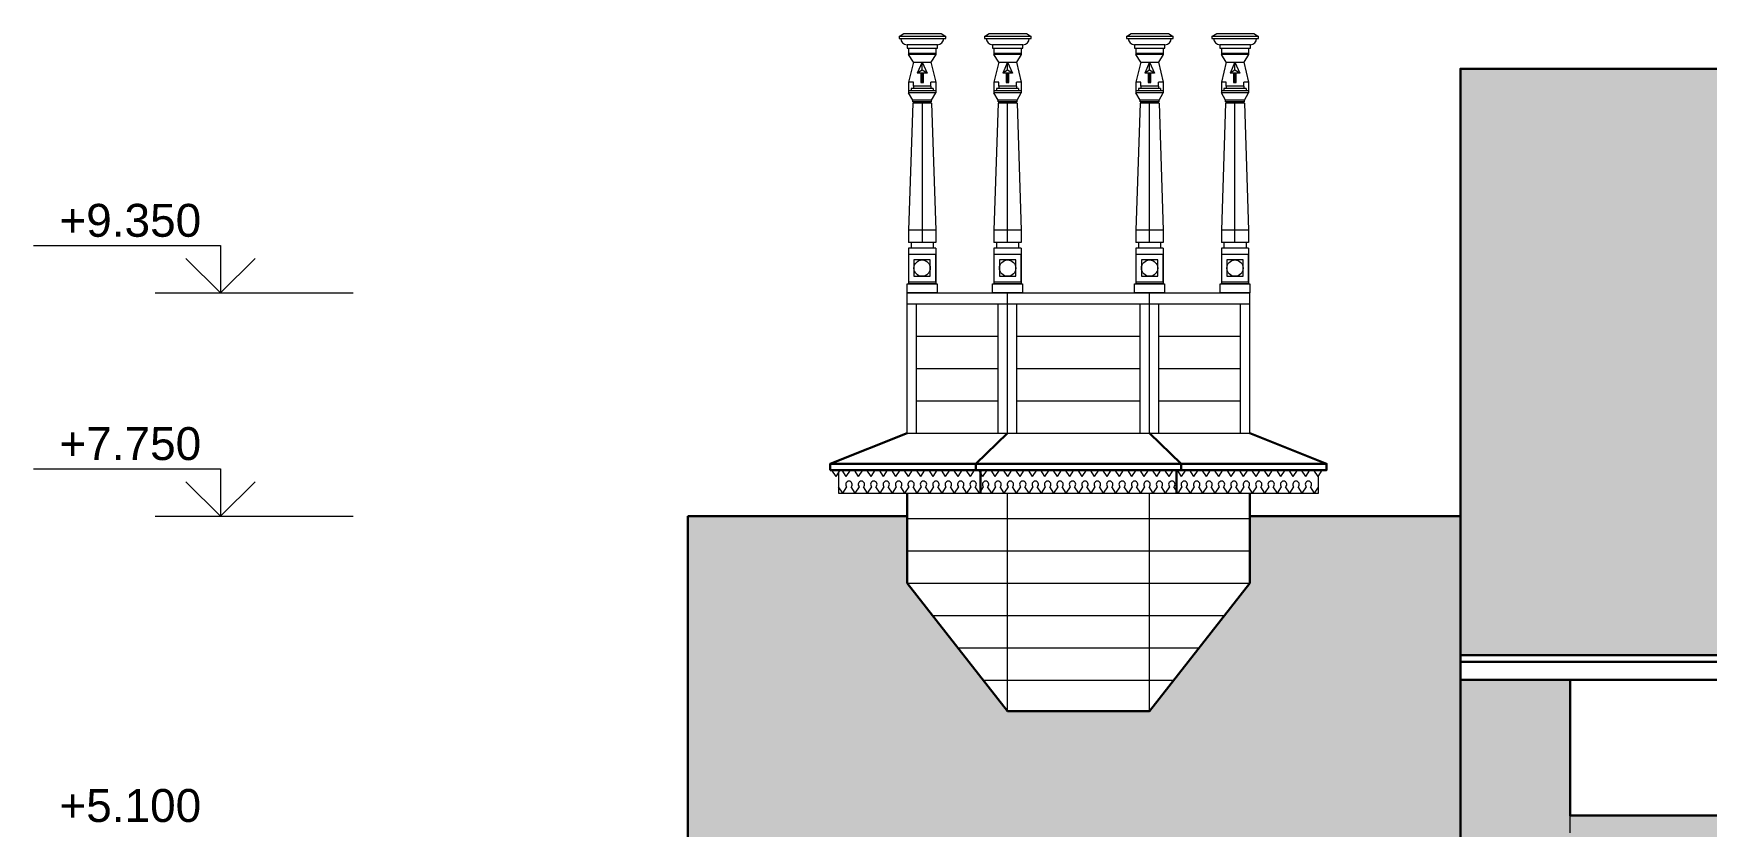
# Model space of a CAD drawing. Header units: millimetres. Extents: x 159 to 5807, y 71 to 6378.
# Drawn here: x 211 to 1431, y 5095 to 5673 of the extents above; entities that cross this region are included whole.
import ezdxf

# ---------------------------------------------------------------- set-up
doc = ezdxf.new("R2010")
doc.units = ezdxf.units.MM
doc.linetypes.add('ACAD_ISO03W100', pattern=[30, 12, -18])
for name, color, linetype, lineweight in [('dim', 4, 'Continuous', 13), ('fasad', 251, 'Continuous', 15), ('hatch2', 253, 'Continuous', 0)]:
    doc.layers.add(name, color=color, linetype=linetype, lineweight=lineweight)
doc.styles.get("Standard").update_dxf_attribs({"font": 'arial.ttf'})

msp = doc.modelspace()

# ---------------------------------------------------------------- hatches: boundary and pattern name
at = {"layer": 'hatch2'}
h = msp.add_hatch(dxfattribs=at)
h.set_pattern_fill('AR-RSHKE', color=256, scale=0.08, style=0)
h.set_pattern_definition([(0, (-147951.478, -40503.157), (51.816, 24.384), [12.192, -10.16, 14.224, -6.096, 18.288, -8.128]), (0, (-147939.286, -40502.141), (51.816, 24.384), [10.16, -38.608, 8.128, -12.192]), (0, (-147914.902, -40504.681), (51.816, 24.384), [6.096, -62.992]), (90, (-147951.478, -40503.157), (-17.272, 24.384), [23.368, -74.168]), (90, (-147939.286, -40503.157), (-17.272, 24.384), [22.86, -74.676]), (90, (-147929.126, -40503.157), (-17.272, 24.384), [21.336, -76.2]), (90, (-147914.902, -40504.681), (-17.272, 24.384), [23.368, -74.168]), (90, (-147908.806, -40504.681), (-17.272, 24.384), [23.368, -74.168]), (90, (-147890.518, -40503.157), (-17.272, 24.384), [22.352, -75.184])])
h.paths.add_polyline_path([(688.1861, 5057.107), (656.0447, 5057.107), (656.0447, 4850.2412), (768.1861, 4850.2412), (768.1861, 4864.3397), (688.1861, 4864.3397), (688.1861, 4877.6013), (688.1861, 4882.2664)])
h.paths.add_polyline_path([(1331.6861, 5018.8598), (1251.6861, 5018.8598), (1251.6861, 5032.1215), (1251.6861, 5036.7865), (1251.6861, 5320.9587), (1098.1861, 5320.9587), (1098.1861, 5272.2408), (1024.9628, 5178.9512), (921.4094, 5178.9512), (848.1861, 5272.2408), (848.1861, 5320.9587), (688.1861, 5320.9587), (688.1861, 4882.2664), (1368.7221, 4882.2664), (1368.7221, 4948.0853), (1331.6861, 4948.0853)])
h.paths.add_polyline_path([(2508.1861, 5647.1524), (2008.1861, 5647.1524, -0.548526334), (1808.1861, 5647.1524), (1251.6861, 5647.1524), (1251.6861, 5219.5974), (2508.1861, 5219.5974)])
h.paths.add_polyline_path([(2508.1861, 5201.6707), (2428.1861, 5201.6707), (2428.1861, 5102.7507), (1331.6861, 5102.7507), (1331.6861, 5036.7865), (2508.1861, 5036.7865)])
h.paths.add_polyline_path([(1331.6861, 5201.6707), (1251.6861, 5201.6707), (1251.6861, 5036.7865), (1331.6861, 5036.7865)], flags=17)
h.paths.add_polyline_path([(2718.1593, 5402.3397), (2508.1861, 5402.3397), (2508.1861, 5018.8598), (2428.1861, 5018.8598), (2428.1861, 4940.1931), (2907.181, 4940.1931)])

# ---------------------------------------------------------------- linework, layer by layer
at = {"layer": 'dim'}
for p, q in [((210.9719, 5518.3789), (347.3218, 5518.3789)), ((347.3218, 5518.3789), (347.3218, 5483.7351)), ((347.3218, 5483.7351), (322.0739, 5508.9246)), ((347.3218, 5483.7351), (372.5698, 5508.9246)), ((299.8511, 5483.7351), (444.0208, 5483.7351)), ((210.9719, 5355.6026), (347.3218, 5355.6026)), ((347.3218, 5320.9587), (322.0739, 5346.1482)), ((347.3218, 5355.6026), (347.3218, 5320.9587)), ((347.3218, 5320.9587), (372.5698, 5346.1482)), ((299.8511, 5320.9587), (444.0208, 5320.9587))]:
    msp.add_line(p, q, dxfattribs=at)
at = {"layer": 'fasad'}
for p, q in [((842.328, 5670.6812), (845.7848, 5672.9196)), ((845.7848, 5672.9196), (872.8682, 5672.9196)), ((849.1579, 5662.1837), (849.1579, 5657.6211)), ((869.0537, 5662.1837), (869.0537, 5657.6211)), ((872.8682, 5672.9196), (876.3249, 5670.6812)), ((904.635, 5670.6812), (908.0918, 5672.9196)), ((908.0918, 5672.9196), (935.1752, 5672.9196)), ((911.4649, 5662.1837), (911.4649, 5657.6211)), ((931.3607, 5662.1837), (931.3607, 5657.6211)), ((935.1752, 5672.9196), (938.6319, 5670.6812)), ((1008.1884, 5670.6812), (1011.6451, 5672.9196)), ((1011.6451, 5672.9196), (1038.7286, 5672.9196)), ((1015.0183, 5662.1837), (1015.0183, 5657.6211)), ((1034.9141, 5662.1837), (1034.9141, 5657.6211)), ((1038.7286, 5672.9196), (1042.1853, 5670.6812)), ((1070.4954, 5670.6812), (1073.9522, 5672.9196)), ((1073.9522, 5672.9196), (1101.0356, 5672.9196)), ((1077.3253, 5662.1837), (1077.3253, 5657.6211)), ((1097.2211, 5662.1837), (1097.2211, 5657.6211)), ((1101.0356, 5672.9196), (1104.4923, 5670.6812)), ((869.0537, 5658.4211), (849.1579, 5658.4211)), ((869.0537, 5657.6211), (849.1579, 5657.6211)), ((852.7058, 5652.0211), (849.1579, 5657.6211)), ((852.7058, 5652.0211), (849.1579, 5637.3204)), ((852.7058, 5652.0211), (865.5058, 5652.0211)), ((859.1058, 5652.0211), (855.5579, 5644.0211)), ((859.1058, 5652.0211), (862.6537, 5644.0211)), ((859.1058, 5646.2507), (859.1058, 5652.0211)), ((869.0537, 5657.6211), (865.5058, 5652.0211)), ((865.5058, 5652.0211), (869.0537, 5637.3204)), ((931.3607, 5658.4211), (911.4649, 5658.4211)), ((931.3607, 5657.6211), (911.4649, 5657.6211)), ((915.0128, 5652.0211), (911.4649, 5657.6211)), ((915.0128, 5652.0211), (911.4649, 5637.3204)), ((915.0128, 5652.0211), (927.8128, 5652.0211)), ((921.4128, 5652.0211), (917.8649, 5644.0211)), ((921.4128, 5652.0211), (924.9607, 5644.0211)), ((921.4128, 5646.2507), (921.4128, 5652.0211)), ((931.3607, 5657.6211), (927.8128, 5652.0211)), ((927.8128, 5652.0211), (931.3607, 5637.3204)), ((1034.9141, 5658.4211), (1015.0183, 5658.4211)), ((1034.9141, 5657.6211), (1015.0183, 5657.6211)), ((1018.5662, 5652.0211), (1015.0183, 5657.6211)), ((1018.5662, 5652.0211), (1015.0183, 5637.3204)), ((1018.5662, 5652.0211), (1031.3662, 5652.0211)), ((1024.9662, 5652.0211), (1021.4183, 5644.0211)), ((1024.9662, 5652.0211), (1028.5141, 5644.0211)), ((1024.9662, 5646.2507), (1024.9662, 5652.0211)), ((1034.9141, 5657.6211), (1031.3662, 5652.0211)), ((1031.3662, 5652.0211), (1034.9141, 5637.3204)), ((1097.2211, 5658.4211), (1077.3253, 5658.4211)), ((1097.2211, 5657.6211), (1077.3253, 5657.6211)), ((1080.8732, 5652.0211), (1077.3253, 5657.6211)), ((1080.8732, 5652.0211), (1077.3253, 5637.3204)), ((1080.8732, 5652.0211), (1093.6732, 5652.0211)), ((1087.2732, 5652.0211), (1083.7253, 5644.0211)), ((1087.2732, 5652.0211), (1090.8211, 5644.0211)), ((1087.2732, 5646.2507), (1087.2732, 5652.0211)), ((1097.2211, 5657.6211), (1093.6732, 5652.0211)), ((1093.6732, 5652.0211), (1097.2211, 5637.3204)), ((859.1058, 5646.2507), (855.5579, 5644.0211)), ((862.6537, 5644.0211), (855.5579, 5644.0211)), ((859.0631, 5638.4763), (858.1161, 5637.2027)), ((859.0631, 5644.0211), (859.0631, 5638.4763)), ((860.0102, 5637.2027), (859.0631, 5638.4763)), ((862.6537, 5644.0211), (859.1058, 5646.2507)), ((921.4128, 5646.2507), (917.8649, 5644.0211)), ((924.9607, 5644.0211), (917.8649, 5644.0211)), ((921.3701, 5638.4763), (920.4231, 5637.2027)), ((921.3701, 5644.0211), (921.3701, 5638.4763)), ((922.3172, 5637.2027), (921.3701, 5638.4763)), ((924.9607, 5644.0211), (921.4128, 5646.2507)), ((1024.9662, 5646.2507), (1021.4183, 5644.0211)), ((1028.5141, 5644.0211), (1021.4183, 5644.0211)), ((1024.9235, 5638.4763), (1023.9765, 5637.2027)), ((1024.9235, 5644.0211), (1024.9235, 5638.4763)), ((1025.8706, 5637.2027), (1024.9235, 5638.4763)), ((1028.5141, 5644.0211), (1024.9662, 5646.2507)), ((1087.2732, 5646.2507), (1083.7253, 5644.0211)), ((1090.8211, 5644.0211), (1083.7253, 5644.0211)), ((1087.2305, 5638.4763), (1086.2835, 5637.2027)), ((1087.2305, 5644.0211), (1087.2305, 5638.4763)), ((1088.1776, 5637.2027), (1087.2305, 5638.4763)), ((1090.8211, 5644.0211), (1087.2732, 5646.2507)), ((849.1579, 5637.3204), (849.1579, 5629.6211)), ((852.7058, 5637.3204), (849.1579, 5637.3204)), ((869.0537, 5631.2211), (849.1579, 5631.2211)), ((869.0537, 5629.6211), (849.1579, 5629.6211)), ((869.0537, 5629.6211), (849.1579, 5629.6211)), ((852.1978, 5624.3356), (849.1579, 5629.6211)), ((867.1675, 5632.8211), (851.0441, 5632.8211)), ((851.0441, 5632.8211), (851.0441, 5631.2211)), ((852.7058, 5634.4211), (852.7058, 5637.3204)), ((865.5058, 5634.4211), (852.7058, 5634.4211)), ((852.7058, 5634.4211), (852.7058, 5632.8211)), ((869.0537, 5637.3204), (865.5058, 5637.3204)), ((865.5058, 5634.4211), (865.5058, 5637.3204)), ((865.5058, 5634.4211), (865.5058, 5632.8211)), ((866.0138, 5624.3356), (869.0537, 5629.6211)), ((867.1675, 5632.8211), (867.1675, 5631.2211)), ((869.0537, 5637.3204), (869.0537, 5629.6211)), ((911.4649, 5637.3204), (911.4649, 5629.6211)), ((915.0128, 5637.3204), (911.4649, 5637.3204)), ((931.3607, 5631.2211), (911.4649, 5631.2211)), ((931.3607, 5629.6211), (911.4649, 5629.6211)), ((931.3607, 5629.6211), (911.4649, 5629.6211)), ((914.5048, 5624.3356), (911.4649, 5629.6211)), ((929.4745, 5632.8211), (913.3511, 5632.8211)), ((913.3511, 5632.8211), (913.3511, 5631.2211)), ((915.0128, 5634.4211), (915.0128, 5637.3204)), ((927.8128, 5634.4211), (915.0128, 5634.4211)), ((915.0128, 5634.4211), (915.0128, 5632.8211)), ((931.3607, 5637.3204), (927.8128, 5637.3204)), ((927.8128, 5634.4211), (927.8128, 5637.3204)), ((927.8128, 5634.4211), (927.8128, 5632.8211)), ((928.3208, 5624.3356), (931.3607, 5629.6211)), ((929.4745, 5632.8211), (929.4745, 5631.2211)), ((931.3607, 5637.3204), (931.3607, 5629.6211)), ((1015.0183, 5637.3204), (1015.0183, 5629.6211)), ((1018.5662, 5637.3204), (1015.0183, 5637.3204)), ((1034.9141, 5631.2211), (1015.0183, 5631.2211)), ((1034.9141, 5629.6211), (1015.0183, 5629.6211)), ((1034.9141, 5629.6211), (1015.0183, 5629.6211)), ((1018.0582, 5624.3356), (1015.0183, 5629.6211)), ((1033.0279, 5632.8211), (1016.9045, 5632.8211)), ((1016.9045, 5632.8211), (1016.9045, 5631.2211)), ((1018.5662, 5634.4211), (1018.5662, 5637.3204)), ((1031.3662, 5634.4211), (1018.5662, 5634.4211)), ((1018.5662, 5634.4211), (1018.5662, 5632.8211)), ((1034.9141, 5637.3204), (1031.3662, 5637.3204)), ((1031.3662, 5634.4211), (1031.3662, 5637.3204)), ((1031.3662, 5634.4211), (1031.3662, 5632.8211)), ((1031.8742, 5624.3356), (1034.9141, 5629.6211)), ((1033.0279, 5632.8211), (1033.0279, 5631.2211)), ((1034.9141, 5637.3204), (1034.9141, 5629.6211)), ((1077.3253, 5637.3204), (1077.3253, 5629.6211)), ((1080.8732, 5637.3204), (1077.3253, 5637.3204)), ((1097.2211, 5631.2211), (1077.3253, 5631.2211)), ((1097.2211, 5629.6211), (1077.3253, 5629.6211)), ((1097.2211, 5629.6211), (1077.3253, 5629.6211)), ((1080.3652, 5624.3356), (1077.3253, 5629.6211)), ((1095.3349, 5632.8211), (1079.2115, 5632.8211)), ((1079.2115, 5632.8211), (1079.2115, 5631.2211)), ((1080.8732, 5634.4211), (1080.8732, 5637.3204)), ((1093.6732, 5634.4211), (1080.8732, 5634.4211)), ((1080.8732, 5634.4211), (1080.8732, 5632.8211)), ((1097.2211, 5637.3204), (1093.6732, 5637.3204)), ((1093.6732, 5634.4211), (1093.6732, 5637.3204)), ((1093.6732, 5634.4211), (1093.6732, 5632.8211)), ((1094.1812, 5624.3356), (1097.2211, 5629.6211)), ((1095.3349, 5632.8211), (1095.3349, 5631.2211)), ((1097.2211, 5637.3204), (1097.2211, 5629.6211)), ((852.1978, 5622.1982), (849.1544, 5529.6139)), ((866.0138, 5624.3356), (852.1978, 5624.3356)), ((852.1978, 5622.9982), (852.1978, 5624.3356)), ((866.0138, 5622.9982), (852.1978, 5622.9982)), ((866.0138, 5622.1982), (852.1978, 5622.1982)), ((852.9978, 5622.1982), (852.9978, 5622.9982)), ((859.1058, 5622.1982), (859.1024, 5520.5201)), ((865.2138, 5622.1982), (865.2138, 5622.9982)), ((866.0138, 5622.9982), (866.0138, 5624.3356)), ((866.0138, 5622.1982), (869.0503, 5529.6139)), ((914.5048, 5622.1982), (911.4614, 5529.6139)), ((928.3208, 5624.3356), (914.5048, 5624.3356)), ((914.5048, 5622.9982), (914.5048, 5624.3356)), ((928.3208, 5622.9982), (914.5048, 5622.9982)), ((928.3208, 5622.1982), (914.5048, 5622.1982)), ((915.3048, 5622.1982), (915.3048, 5622.9982)), ((921.4094, 5520.5201), (921.4128, 5622.1982)), ((927.5208, 5622.1982), (927.5208, 5622.9982)), ((928.3208, 5622.9982), (928.3208, 5624.3356)), ((928.3208, 5622.1982), (931.3573, 5529.6139)), ((1018.0582, 5622.1982), (1015.0148, 5529.6139)), ((1031.8742, 5624.3356), (1018.0582, 5624.3356)), ((1018.0582, 5622.9982), (1018.0582, 5624.3356)), ((1031.8742, 5622.9982), (1018.0582, 5622.9982)), ((1031.8742, 5622.1982), (1018.0582, 5622.1982)), ((1018.8582, 5622.1982), (1018.8582, 5622.9982)), ((1024.9628, 5520.5201), (1024.9662, 5622.1982)), ((1031.0742, 5622.1982), (1031.0742, 5622.9982)), ((1031.8742, 5622.9982), (1031.8742, 5624.3356)), ((1031.8742, 5622.1982), (1034.9107, 5529.6139)), ((1080.3652, 5622.1982), (1077.3218, 5529.6139)), ((1094.1812, 5624.3356), (1080.3652, 5624.3356)), ((1080.3652, 5622.9982), (1080.3652, 5624.3356)), ((1094.1812, 5622.9982), (1080.3652, 5622.9982)), ((1094.1812, 5622.1982), (1080.3652, 5622.1982)), ((1081.1652, 5622.1982), (1081.1652, 5622.9982)), ((1087.2698, 5520.5201), (1087.2732, 5622.1982)), ((1093.3812, 5622.1982), (1093.3812, 5622.9982)), ((1094.1812, 5622.9982), (1094.1812, 5624.3356)), ((1094.1812, 5622.1982), (1097.2177, 5529.6139)), ((849.1544, 5529.6139), (849.1544, 5520.5201)), ((869.0503, 5529.6139), (849.1544, 5529.6139)), ((869.0503, 5529.6139), (869.0503, 5520.5201)), ((911.4614, 5529.6139), (911.4614, 5520.5201)), ((931.3573, 5529.6139), (911.4614, 5529.6139)), ((931.3573, 5529.6139), (931.3573, 5520.5201)), ((1015.0148, 5529.6139), (1015.0148, 5520.5201)), ((1034.9107, 5529.6139), (1015.0148, 5529.6139)), ((1034.9107, 5529.6139), (1034.9107, 5520.5201)), ((1077.3218, 5529.6139), (1077.3218, 5520.5201)), ((1097.2177, 5529.6139), (1077.3218, 5529.6139)), ((1097.2177, 5529.6139), (1097.2177, 5520.5201)), ((869.0503, 5520.5201), (849.1544, 5520.5201)), ((849.1544, 5516.4358), (849.1544, 5490.276)), ((869.0503, 5516.4358), (849.1544, 5516.4358)), ((851.0407, 5520.5201), (851.0407, 5516.4358)), ((867.1641, 5520.5201), (867.1641, 5516.4358)), ((869.0503, 5516.4358), (869.0503, 5490.276)), ((931.3573, 5520.5201), (911.4614, 5520.5201)), ((911.4614, 5516.4358), (911.4614, 5490.276)), ((931.3573, 5516.4358), (911.4614, 5516.4358)), ((913.3477, 5520.5201), (913.3477, 5516.4358)), ((929.4711, 5520.5201), (929.4711, 5516.4358)), ((931.3573, 5516.4358), (931.3573, 5490.276)), ((1034.9107, 5520.5201), (1015.0148, 5520.5201)), ((1015.0148, 5516.4358), (1015.0148, 5490.276)), ((1034.9107, 5516.4358), (1015.0148, 5516.4358)), ((1016.901, 5520.5201), (1016.901, 5516.4358)), ((1033.0245, 5520.5201), (1033.0245, 5516.4358)), ((1034.9107, 5516.4358), (1034.9107, 5490.276)), ((1097.2177, 5520.5201), (1077.3218, 5520.5201)), ((1077.3218, 5516.4358), (1077.3218, 5490.276)), ((1097.2177, 5516.4358), (1077.3218, 5516.4358)), ((1079.2081, 5520.5201), (1079.2081, 5516.4358)), ((1095.3315, 5520.5201), (1095.3315, 5516.4358)), ((1097.2177, 5516.4358), (1097.2177, 5490.276)), ((848.1861, 5381.4621), (848.1861, 5483.7351)), ((848.1861, 5483.7351), (1098.1861, 5483.7351)), ((869.0503, 5490.276), (849.1544, 5490.276)), ((931.3573, 5490.276), (911.4614, 5490.276)), ((921.4094, 5381.4621), (921.4094, 5483.7351)), ((1034.9107, 5490.276), (1015.0148, 5490.276)), ((1024.9628, 5381.4621), (1024.9628, 5483.7351)), ((1097.2177, 5490.276), (1077.3218, 5490.276)), ((1098.1861, 5381.4621), (1098.1861, 5483.7351)), ((848.1861, 5475.815), (1098.1861, 5475.815)), ((855.0222, 5381.4621), (855.0222, 5475.815)), ((914.5732, 5381.4621), (914.5732, 5475.815)), ((928.2455, 5381.4621), (928.2455, 5475.815)), ((1018.1266, 5381.4621), (1018.1266, 5475.815)), ((1031.7989, 5381.4621), (1031.7989, 5475.815)), ((1091.3499, 5381.4621), (1091.3499, 5475.815)), ((855.0222, 5452.2268), (914.5732, 5452.2268)), ((928.2455, 5452.2268), (1018.1266, 5452.2268)), ((1031.7989, 5452.2268), (1091.3499, 5452.2268)), ((855.0222, 5428.6386), (914.5732, 5428.6386)), ((928.2455, 5428.6386), (1018.1266, 5428.6386)), ((1031.7989, 5428.6386), (1091.3499, 5428.6386)), ((855.0222, 5405.0504), (914.5732, 5405.0504)), ((928.2455, 5405.0504), (1018.1266, 5405.0504)), ((1031.7989, 5405.0504), (1091.3499, 5405.0504)), ((848.1861, 5381.4621), (1098.1861, 5381.4621)), ((796.3374, 5349.9091), (793.305, 5354.6002)), ((796.3374, 5349.9091), (799.3697, 5354.6002)), ((803.7497, 5349.9091), (800.7173, 5354.6002)), ((803.7497, 5349.9091), (806.782, 5354.6002)), ((812.8064, 5349.9091), (809.774, 5354.6002)), ((812.8064, 5349.9091), (815.8387, 5354.6002)), ((821.863, 5349.9091), (818.8307, 5354.6002)), ((821.863, 5349.9091), (824.8954, 5354.6002)), ((830.9197, 5349.9091), (827.8874, 5354.6002)), ((830.9197, 5349.9091), (833.9521, 5354.6002)), ((839.9764, 5349.9091), (836.944, 5354.6002)), ((839.9764, 5349.9091), (836.944, 5354.6002)), ((839.9764, 5349.9091), (843.0088, 5354.6002)), ((839.9764, 5349.9091), (843.0088, 5354.6002)), ((849.0331, 5349.9091), (846.0007, 5354.6002)), ((849.0331, 5349.9091), (852.0654, 5354.6002)), ((858.0898, 5349.9091), (855.0574, 5354.6002)), ((858.0898, 5349.9091), (861.1221, 5354.6002)), ((867.1465, 5349.9091), (864.1141, 5354.6002)), ((867.1465, 5349.9091), (870.1788, 5354.6002)), ((876.2031, 5349.9091), (873.1708, 5354.6002)), ((876.2031, 5349.9091), (879.2355, 5354.6002)), ((885.2598, 5349.9091), (882.2275, 5354.6002)), ((885.2598, 5349.9091), (888.2922, 5354.6002)), ((894.3165, 5349.9091), (891.2841, 5354.6002)), ((894.3165, 5349.9091), (897.3489, 5354.6002)), ((903.3732, 5349.9091), (900.3408, 5354.6002)), ((903.3732, 5349.9091), (906.4055, 5354.6002)), ((912.4299, 5349.9091), (909.3975, 5354.6002)), ((912.4299, 5349.9091), (909.3975, 5354.6002)), ((912.4299, 5349.9091), (915.4622, 5354.6002)), ((912.4299, 5349.9091), (915.4622, 5354.6002)), ((921.4866, 5349.9091), (918.4542, 5354.6002)), ((921.4866, 5349.9091), (924.5189, 5354.6002)), ((930.5432, 5349.9091), (927.5109, 5354.6002)), ((930.5432, 5349.9091), (933.5756, 5354.6002)), ((939.5999, 5349.9091), (936.5676, 5354.6002)), ((939.5999, 5349.9091), (942.6323, 5354.6002)), ((948.6566, 5349.9091), (945.6242, 5354.6002)), ((948.6566, 5349.9091), (951.689, 5354.6002)), ((957.7133, 5349.9091), (954.6809, 5354.6002)), ((957.7133, 5349.9091), (960.7456, 5354.6002)), ((966.77, 5349.9091), (963.7376, 5354.6002)), ((966.77, 5349.9091), (969.8023, 5354.6002)), ((975.8266, 5349.9091), (972.7943, 5354.6002)), ((975.8266, 5349.9091), (978.859, 5354.6002)), ((984.8833, 5349.9091), (981.851, 5354.6002)), ((984.8833, 5349.9091), (981.851, 5354.6002)), ((984.8833, 5349.9091), (987.9157, 5354.6002)), ((984.8833, 5349.9091), (987.9157, 5354.6002)), ((993.94, 5349.9091), (990.9077, 5354.6002)), ((993.94, 5349.9091), (996.9724, 5354.6002)), ((1002.9967, 5349.9091), (999.9643, 5354.6002)), ((1002.9967, 5349.9091), (1006.0291, 5354.6002)), ((1012.0534, 5349.9091), (1009.021, 5354.6002)), ((1012.0534, 5349.9091), (1015.0857, 5354.6002)), ((1021.1101, 5349.9091), (1018.0777, 5354.6002)), ((1021.1101, 5349.9091), (1024.1424, 5354.6002)), ((1030.1667, 5349.9091), (1027.1344, 5354.6002)), ((1030.1667, 5349.9091), (1033.1991, 5354.6002)), ((1039.2234, 5349.9091), (1036.1911, 5354.6002)), ((1039.2234, 5349.9091), (1042.2558, 5354.6002)), ((1048.2801, 5349.9091), (1045.2478, 5354.6002)), ((1048.2801, 5349.9091), (1051.3125, 5354.6002)), ((1057.3368, 5349.9091), (1054.3044, 5354.6002)), ((1057.3368, 5349.9091), (1054.3044, 5354.6002)), ((1057.3368, 5349.9091), (1060.3692, 5354.6002)), ((1057.3368, 5349.9091), (1060.3692, 5354.6002)), ((1066.3935, 5349.9091), (1063.3611, 5354.6002)), ((1066.3935, 5349.9091), (1069.4258, 5354.6002)), ((1075.4502, 5349.9091), (1072.4178, 5354.6002)), ((1075.4502, 5349.9091), (1078.4825, 5354.6002)), ((1084.5068, 5349.9091), (1081.4745, 5354.6002)), ((1084.5068, 5349.9091), (1087.5392, 5354.6002)), ((1093.5635, 5349.9091), (1090.5312, 5354.6002)), ((1093.5635, 5349.9091), (1096.5959, 5354.6002)), ((1102.6202, 5349.9091), (1099.5879, 5354.6002)), ((1102.6202, 5349.9091), (1105.6526, 5354.6002)), ((1111.6769, 5349.9091), (1108.6445, 5354.6002)), ((1111.6769, 5349.9091), (1114.7093, 5354.6002)), ((1120.7336, 5349.9091), (1117.7012, 5354.6002)), ((1120.7336, 5349.9091), (1123.7659, 5354.6002)), ((1129.7903, 5349.9091), (1126.7579, 5354.6002)), ((1129.7903, 5349.9091), (1126.7579, 5354.6002)), ((1129.7903, 5349.9091), (1132.8226, 5354.6002)), ((1129.7903, 5349.9091), (1132.8226, 5354.6002)), ((1138.8469, 5349.9091), (1135.8146, 5354.6002)), ((1138.8469, 5349.9091), (1141.8793, 5354.6002)), ((1147.9036, 5349.9091), (1144.8713, 5354.6002)), ((1147.9036, 5349.9091), (1150.936, 5354.6002)), ((801.2184, 5337.7181), (798.186, 5342.4092)), ((801.2184, 5337.7181), (804.2507, 5342.4092)), ((810.2751, 5337.7181), (807.2427, 5342.4092)), ((810.2751, 5337.7181), (813.3074, 5342.4092)), ((819.3317, 5337.7181), (816.2994, 5342.4092)), ((819.3317, 5337.7181), (822.3641, 5342.4092)), ((828.3884, 5337.7181), (825.3561, 5342.4092)), ((828.3884, 5337.7181), (831.4208, 5342.4092)), ((837.4451, 5337.7181), (834.4127, 5342.4092)), ((837.4451, 5337.7181), (834.4127, 5342.4092)), ((837.4451, 5337.7181), (840.4775, 5342.4092)), ((837.4451, 5337.7181), (840.4775, 5342.4092)), ((846.5018, 5337.7181), (843.4694, 5342.4092)), ((846.5018, 5337.7181), (849.5341, 5342.4092)), ((855.5585, 5337.7181), (852.5261, 5342.4092)), ((855.5585, 5337.7181), (858.5908, 5342.4092)), ((864.6151, 5337.7181), (861.5828, 5342.4092)), ((864.6151, 5337.7181), (867.6475, 5342.4092)), ((873.6718, 5337.7181), (870.6395, 5342.4092)), ((873.6718, 5337.7181), (876.7042, 5342.4092)), ((882.7285, 5337.7181), (879.6962, 5342.4092)), ((882.7285, 5337.7181), (885.7609, 5342.4092)), ((891.7852, 5337.7181), (888.7528, 5342.4092)), ((891.7852, 5337.7181), (894.8176, 5342.4092)), ((900.8419, 5337.7181), (897.8095, 5342.4092)), ((900.8419, 5337.7181), (903.8742, 5342.4092)), ((909.8986, 5337.7181), (906.8662, 5342.4092)), ((909.8986, 5337.7181), (906.8662, 5342.4092)), ((909.8986, 5337.7181), (912.9309, 5342.4092)), ((909.8986, 5337.7181), (912.9309, 5342.4092)), ((918.9552, 5337.7181), (915.9229, 5342.4092)), ((918.9552, 5337.7181), (921.9876, 5342.4092)), ((921.4094, 5178.9512), (921.4094, 5337.7181)), ((928.0119, 5337.7181), (924.9796, 5342.4092)), ((928.0119, 5337.7181), (931.0443, 5342.4092)), ((937.0686, 5337.7181), (934.0363, 5342.4092)), ((937.0686, 5337.7181), (940.101, 5342.4092)), ((946.1253, 5337.7181), (943.0929, 5342.4092)), ((946.1253, 5337.7181), (949.1577, 5342.4092)), ((955.182, 5337.7181), (952.1496, 5342.4092)), ((955.182, 5337.7181), (958.2143, 5342.4092)), ((964.2387, 5337.7181), (961.2063, 5342.4092)), ((964.2387, 5337.7181), (967.271, 5342.4092)), ((973.2953, 5337.7181), (970.263, 5342.4092)), ((973.2953, 5337.7181), (976.3277, 5342.4092)), ((982.352, 5337.7181), (979.3197, 5342.4092)), ((982.352, 5337.7181), (979.3197, 5342.4092)), ((982.352, 5337.7181), (985.3844, 5342.4092)), ((982.352, 5337.7181), (985.3844, 5342.4092)), ((991.4087, 5337.7181), (988.3763, 5342.4092)), ((991.4087, 5337.7181), (994.4411, 5342.4092)), ((1000.4654, 5337.7181), (997.433, 5342.4092)), ((1000.4654, 5337.7181), (1003.4978, 5342.4092)), ((1009.5221, 5337.7181), (1006.4897, 5342.4092)), ((1009.5221, 5337.7181), (1012.5544, 5342.4092)), ((1018.5788, 5337.7181), (1015.5464, 5342.4092)), ((1018.5788, 5337.7181), (1021.6111, 5342.4092)), ((1027.6354, 5337.7181), (1024.6031, 5342.4092)), ((1024.9628, 5178.9512), (1024.9628, 5337.7181)), ((1027.6354, 5337.7181), (1030.6678, 5342.4092)), ((1036.6921, 5337.7181), (1033.6598, 5342.4092)), ((1036.6921, 5337.7181), (1039.7245, 5342.4092)), ((1045.7488, 5337.7181), (1042.7164, 5342.4092)), ((1045.7488, 5337.7181), (1048.7812, 5342.4092)), ((1054.8055, 5337.7181), (1051.7731, 5342.4092)), ((1054.8055, 5337.7181), (1051.7731, 5342.4092)), ((1054.8055, 5337.7181), (1057.8379, 5342.4092)), ((1054.8055, 5337.7181), (1057.8379, 5342.4092)), ((1063.8622, 5337.7181), (1060.8298, 5342.4092)), ((1063.8622, 5337.7181), (1066.8945, 5342.4092)), ((1072.9189, 5337.7181), (1069.8865, 5342.4092)), ((1072.9189, 5337.7181), (1075.9512, 5342.4092)), ((1081.9755, 5337.7181), (1078.9432, 5342.4092)), ((1081.9755, 5337.7181), (1085.0079, 5342.4092)), ((1091.0322, 5337.7181), (1087.9999, 5342.4092)), ((1091.0322, 5337.7181), (1094.0646, 5342.4092)), ((1100.0889, 5337.7181), (1097.0565, 5342.4092)), ((1100.0889, 5337.7181), (1103.1213, 5342.4092)), ((1109.1456, 5337.7181), (1106.1132, 5342.4092)), ((1109.1456, 5337.7181), (1112.178, 5342.4092)), ((1118.2023, 5337.7181), (1115.1699, 5342.4092)), ((1118.2023, 5337.7181), (1121.2346, 5342.4092)), ((1127.259, 5337.7181), (1124.2266, 5342.4092)), ((1127.259, 5337.7181), (1124.2266, 5342.4092)), ((1127.259, 5337.7181), (1130.2913, 5342.4092)), ((1127.259, 5337.7181), (1130.2913, 5342.4092)), ((1136.3156, 5337.7181), (1133.2833, 5342.4092)), ((1136.3156, 5337.7181), (1139.348, 5342.4092)), ((1145.3723, 5337.7181), (1142.34, 5342.4092)), ((1145.3723, 5337.7181), (1148.1861, 5342.071)), ((848.1861, 5319.4173), (1098.1861, 5319.4173)), ((848.1861, 5295.8291), (1098.1861, 5295.8291)), ((848.1861, 5272.2408), (1098.1861, 5272.2408)), ((866.7005, 5248.6526), (1079.6716, 5248.6526)), ((885.215, 5225.0644), (1061.1571, 5225.0644)), ((903.7295, 5201.4762), (1042.6427, 5201.4762))]:
    msp.add_line(p, q, dxfattribs=at)
at = {"layer": 'fasad', "lineweight": 30}
for p, q in [((792.1303, 5359.2096), (848.1861, 5381.4621)), ((898.3584, 5359.2096), (921.4094, 5381.4621)), ((1048.0138, 5359.2096), (1024.9628, 5381.4621)), ((1154.0623, 5359.2096), (1098.1861, 5381.4621)), ((848.1861, 5272.2408), (848.1861, 5337.7181)), ((1098.1861, 5272.2408), (1098.1861, 5337.7181)), ((688.1861, 5320.9587), (848.1861, 5320.9587)), ((688.1861, 4864.3397), (688.1861, 5320.9587)), ((1098.1861, 5320.9587), (1251.6861, 5320.9587))]:
    msp.add_line(p, q, dxfattribs=at)
at = {"layer": 'fasad', "linetype": 'ACAD_ISO03W100'}
msp.add_line((1331.6861, 5030.0551), (1331.6861, 5201.6707), dxfattribs=at)
at = {"layer": 'fasad'}
for points in [[(842.328, 5669.2938), (876.3249, 5669.2938), (876.3249, 5670.6812), (842.328, 5670.6812)], [(848.1266, 5662.1837), (870.3056, 5662.1837), (870.3056, 5664.7063), (848.1266, 5664.7063)], [(904.635, 5669.2938), (938.6319, 5669.2938), (938.6319, 5670.6812), (904.635, 5670.6812)], [(910.4336, 5662.1837), (932.6126, 5662.1837), (932.6126, 5664.7063), (910.4336, 5664.7063)], [(1008.1884, 5669.2938), (1042.1853, 5669.2938), (1042.1853, 5670.6812), (1008.1884, 5670.6812)], [(1013.987, 5662.1837), (1036.166, 5662.1837), (1036.166, 5664.7063), (1013.987, 5664.7063)], [(1070.4954, 5669.2938), (1104.4923, 5669.2938), (1104.4923, 5670.6812), (1070.4954, 5670.6812)], [(1076.294, 5662.1837), (1098.473, 5662.1837), (1098.473, 5664.7063), (1076.294, 5664.7063)], [(860.0102, 5644.0211), (858.1161, 5644.0211), (858.1161, 5637.2027), (860.0102, 5637.2027)], [(922.3172, 5644.0211), (920.4231, 5644.0211), (920.4231, 5637.2027), (922.3172, 5637.2027)], [(1025.8706, 5644.0211), (1023.9765, 5644.0211), (1023.9765, 5637.2027), (1025.8706, 5637.2027)], [(1088.1776, 5644.0211), (1086.2835, 5644.0211), (1086.2835, 5637.2027), (1088.1776, 5637.2027)], [(869.0503, 5511.7718), (849.1544, 5511.7718), (849.1544, 5491.876), (869.0503, 5491.876)], [(865.0503, 5507.7718), (853.1544, 5507.7718), (853.1544, 5495.876), (865.0503, 5495.876)], [(931.3573, 5511.7718), (911.4614, 5511.7718), (911.4614, 5491.876), (931.3573, 5491.876)], [(927.3573, 5507.7718), (915.4614, 5507.7718), (915.4614, 5495.876), (927.3573, 5495.876)], [(1034.9107, 5511.7718), (1015.0148, 5511.7718), (1015.0148, 5491.876), (1034.9107, 5491.876)], [(1030.9107, 5507.7718), (1019.0148, 5507.7718), (1019.0148, 5495.876), (1030.9107, 5495.876)], [(1097.2177, 5511.7718), (1077.3218, 5511.7718), (1077.3218, 5491.876), (1097.2177, 5491.876)], [(1093.2177, 5507.7718), (1081.3218, 5507.7718), (1081.3218, 5495.876), (1093.2177, 5495.876)], [(848.1861, 5490.276), (870.0187, 5490.276), (870.0187, 5483.7351), (848.1861, 5483.7351)], [(910.4931, 5490.276), (932.3257, 5490.276), (932.3257, 5483.7351), (910.4931, 5483.7351)], [(1014.0465, 5490.276), (1035.8791, 5490.276), (1035.8791, 5483.7351), (1014.0465, 5483.7351)], [(1076.3535, 5490.276), (1098.1861, 5490.276), (1098.1861, 5483.7351), (1076.3535, 5483.7351)]]:
    msp.add_lwpolyline(points, close=True, dxfattribs=at)
at = {"layer": 'fasad', "lineweight": 30}
for points in [[(1808.1861, 5647.1524), (1251.6861, 5647.1524), (1251.6861, 5018.8598), (2508.1861, 5018.8598), (2508.1861, 5647.1524), (2008.1861, 5647.1524)], [(898.3584, 5359.2096), (898.3584, 5354.6002), (901.6925, 5354.6002), (901.6925, 5337.7181)], [(1048.0138, 5359.2096), (1048.0138, 5354.6002), (1044.6796, 5354.6002), (1044.6796, 5337.7181)], [(848.1861, 5272.2408), (921.4094, 5178.9512), (1024.9628, 5178.9512), (1098.1861, 5272.2408)]]:
    msp.add_lwpolyline(points, dxfattribs=at)
for points in [[(792.1303, 5354.6002), (1154.0623, 5354.6002), (1154.0623, 5359.2096), (792.1303, 5359.2096)], [(1251.6861, 5214.9323), (2508.1861, 5214.9323), (2508.1861, 5219.5974), (1251.6861, 5219.5974)], [(1251.6861, 5201.6707), (2508.1861, 5201.6707), (2508.1861, 5214.9323), (1251.6861, 5214.9323)], [(2428.1861, 5102.7507), (1331.6861, 5102.7507), (1331.6861, 5201.6707), (2428.1861, 5201.6707)]]:
    msp.add_lwpolyline(points, close=True, dxfattribs=at)
at = {"layer": 'fasad'}
for points in [[(1148.1861, 5354.6002), (798.1861, 5354.6002)], [(798.1861, 5352.7691), (798.1861, 5337.7181), (1148.1861, 5337.7181), (1148.1861, 5350.3461)]]:
    msp.add_lwpolyline(points, dxfattribs=at)
for centre in [(859.1024, 5501.8239), (921.4094, 5501.8239), (1024.9628, 5501.8239), (1087.2698, 5501.8239)]:
    msp.add_circle(centre, 5.9479, dxfattribs=at)
for centre, radius, start, end in [((848.1266, 5669.2938), 4.5874, 180, 270), ((870.3056, 5669.2938), 4.5874, 270, 0), ((910.4336, 5669.2938), 4.5874, 180, 270), ((932.6126, 5669.2938), 4.5874, 270, 0), ((1013.987, 5669.2938), 4.5874, 180, 270), ((1036.166, 5669.2938), 4.5874, 270, 0), ((1076.294, 5669.2938), 4.5874, 180, 270), ((1098.473, 5669.2938), 4.5874, 270, 0), ((805.7467, 5344.204), 2.3365, 309.8115503, 230.1884497), ((814.8034, 5344.204), 2.3365, 309.8115503, 230.1884497), ((823.8601, 5344.204), 2.3365, 309.8115503, 230.1884497), ((832.9168, 5344.204), 2.3365, 309.8115503, 230.1884497), ((841.9734, 5344.204), 2.3365, 309.8115503, 230.1884497), ((851.0301, 5344.204), 2.3365, 309.8115503, 230.1884497), ((860.0868, 5344.204), 2.3365, 309.8115503, 230.1884497), ((869.1435, 5344.204), 2.3365, 309.8115503, 230.1884497), ((878.2002, 5344.204), 2.3365, 309.8115503, 230.1884497), ((887.2569, 5344.204), 2.3365, 309.8115503, 230.1884497), ((896.3135, 5344.204), 2.3365, 309.8115503, 230.1884497), ((905.3702, 5344.204), 2.3365, 309.8115503, 230.1884497), ((914.4269, 5344.204), 2.3365, 309.8115503, 230.1884497), ((923.4836, 5344.204), 2.3365, 309.8115503, 230.1884497), ((932.5403, 5344.204), 2.3365, 309.8115503, 230.1884497), ((941.597, 5344.204), 2.3365, 309.8115503, 230.1884497), ((950.6536, 5344.204), 2.3365, 309.8115503, 230.1884497), ((959.7103, 5344.204), 2.3365, 309.8115503, 230.1884497), ((968.767, 5344.204), 2.3365, 309.8115503, 230.1884497), ((977.8237, 5344.204), 2.3365, 309.8115503, 230.1884497), ((986.8804, 5344.204), 2.3365, 309.8115503, 230.1884497), ((995.9371, 5344.204), 2.3365, 309.8115503, 230.1884497), ((1004.9937, 5344.204), 2.3365, 309.8115503, 230.1884497), ((1014.0504, 5344.204), 2.3365, 309.8115503, 230.1884497), ((1023.1071, 5344.204), 2.3365, 309.8115503, 230.1884497), ((1032.1638, 5344.204), 2.3365, 309.8115503, 230.1884497), ((1041.2205, 5344.204), 2.3365, 309.8115503, 230.1884497), ((1050.2772, 5344.204), 2.3365, 309.8115503, 230.1884497), ((1059.3338, 5344.204), 2.3365, 309.8115503, 230.1884497), ((1068.3905, 5344.204), 2.3365, 309.8115503, 230.1884497), ((1077.4472, 5344.204), 2.3365, 309.8115503, 230.1884497), ((1086.5039, 5344.204), 2.3365, 309.8115503, 230.1884497), ((1095.5606, 5344.204), 2.3365, 309.8115503, 230.1884497), ((1104.6172, 5344.204), 2.3365, 309.8115503, 230.1884497), ((1113.6739, 5344.204), 2.3365, 309.8115503, 230.1884497), ((1122.7306, 5344.204), 2.3365, 309.8115503, 230.1884497), ((1131.7873, 5344.204), 2.3365, 309.8115503, 230.1884497), ((1140.844, 5344.204), 2.3365, 309.8115503, 230.1884497)]:
    msp.add_arc(centre, radius, start, end, dxfattribs=at)

# ---------------------------------------------------------------- texts
at = {"layer": 'dim'}
for s, p in [('+9.350', (229.8486, 5524.6989)), ('+7.750', (229.8486, 5361.9225)), ('+5.100', (229.8486, 5098.0708))]:
    msp.add_text(s, height=24, dxfattribs=at).set_placement(p)

doc.saveas('drawing.dxf')
